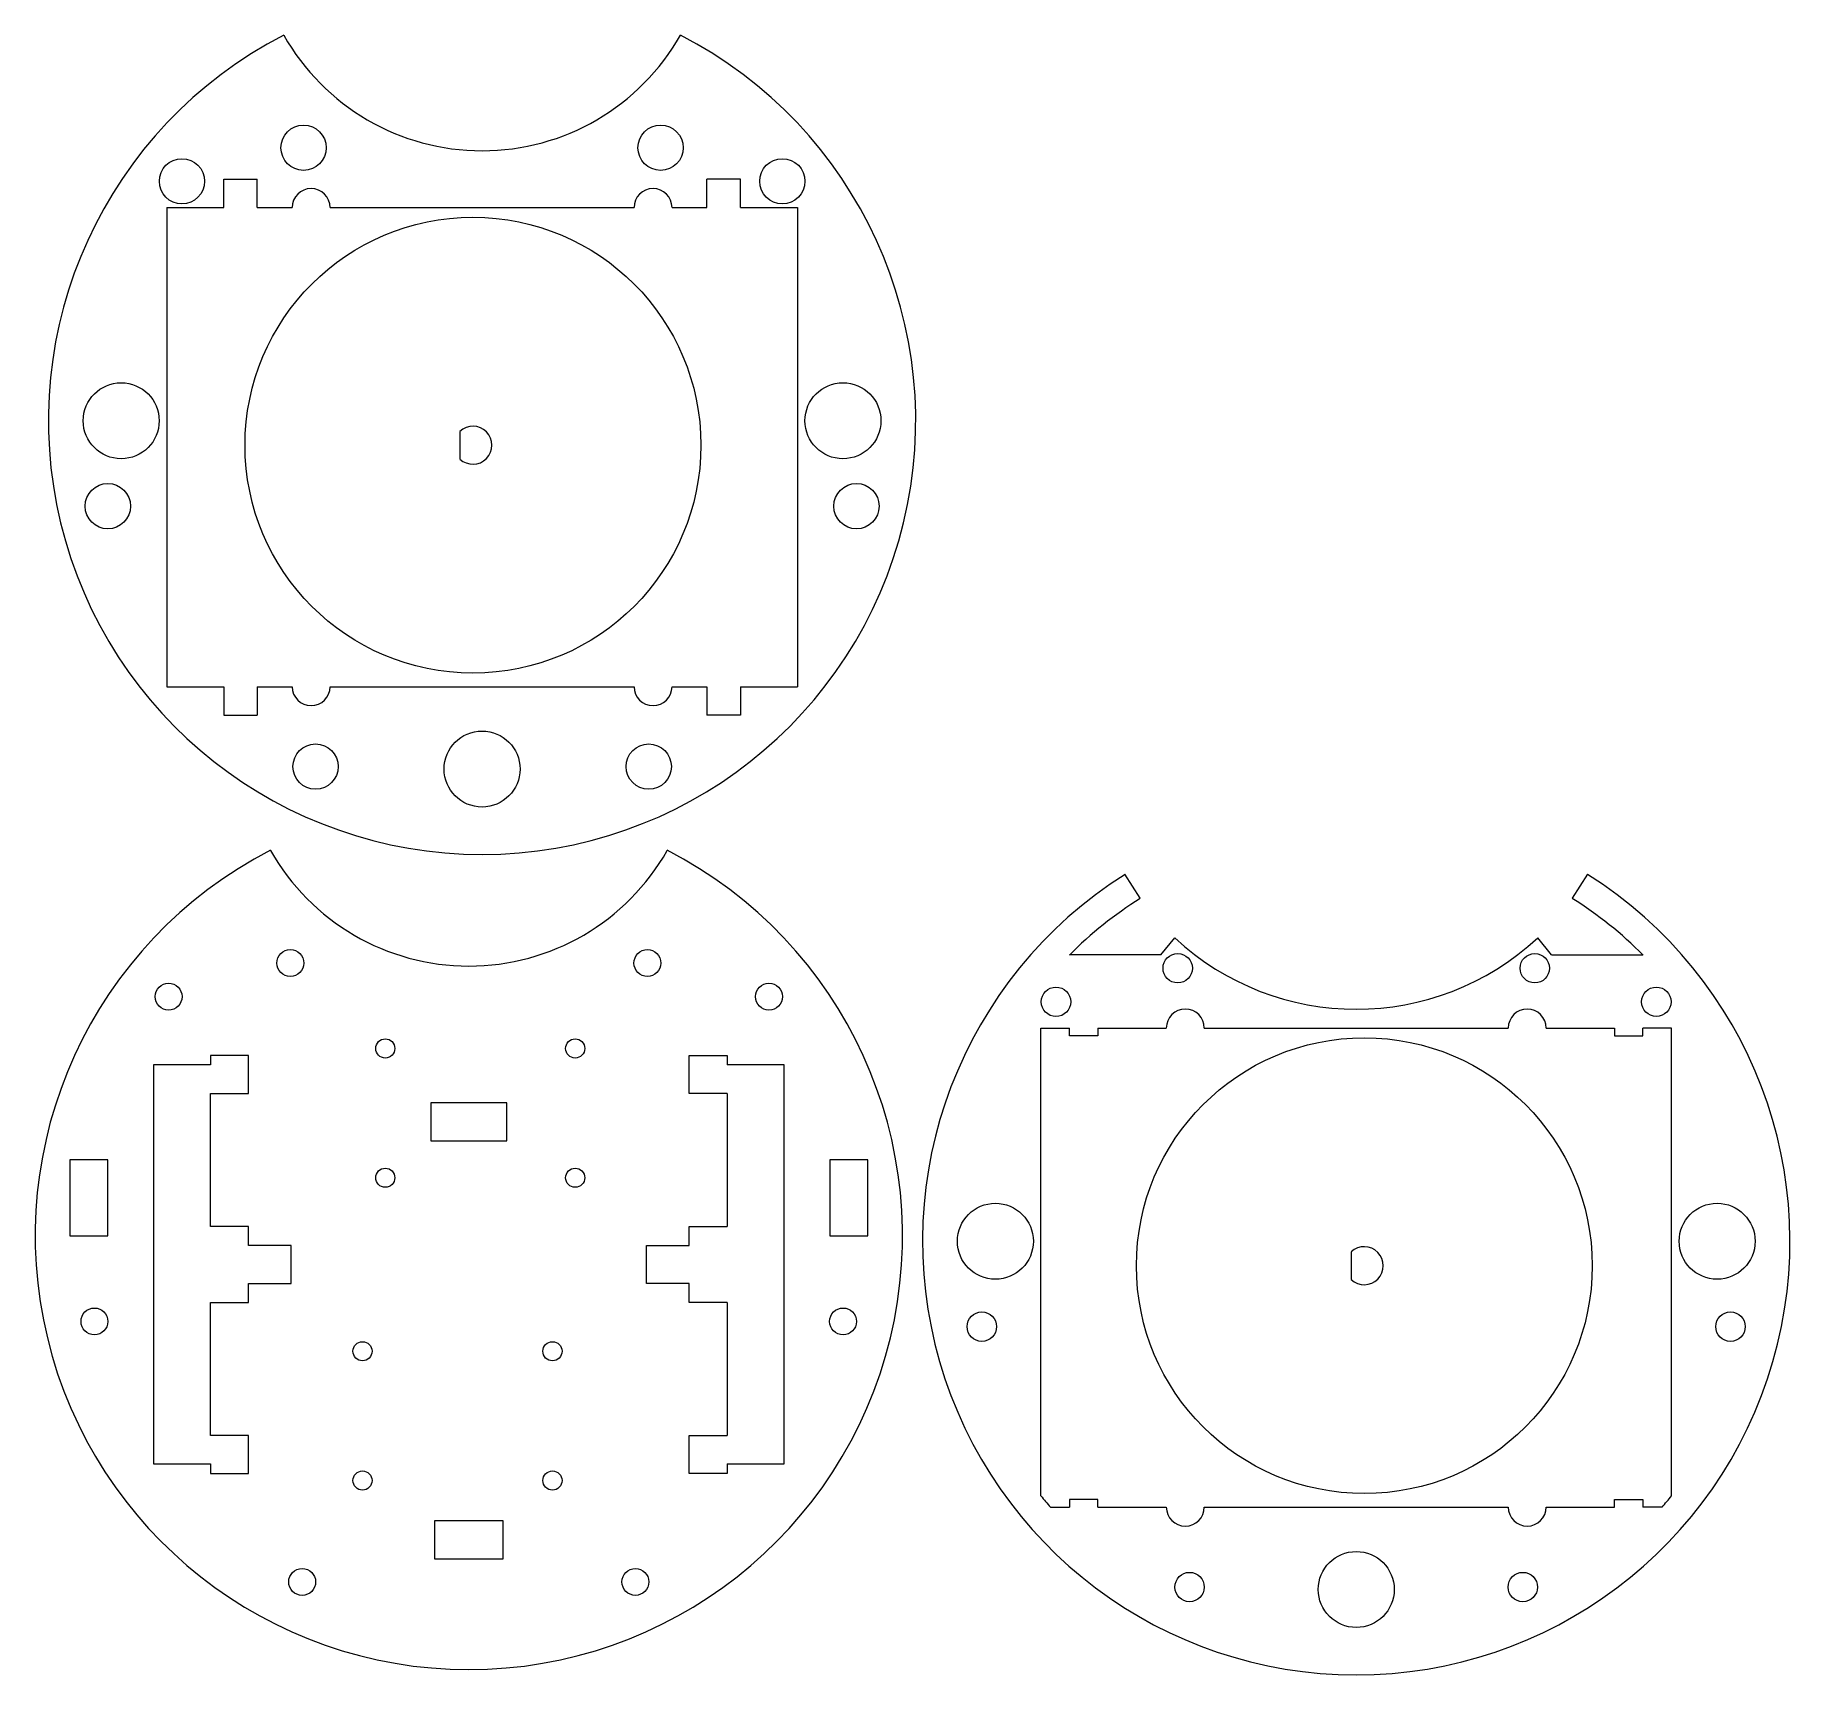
# Model space of a CAD drawing. Header units: inches. Extents: x 3 to 14.6, y -2.8 to 8.
import ezdxf

# ---------------------------------------------------------------- set-up
doc = ezdxf.new("R2010")
doc.units = ezdxf.units.IN
doc.header["$MEASUREMENT"] = 0

msp = doc.modelspace()

# ---------------------------------------------------------------- linework, layer by layer
at = {"color": 1, "lineweight": 5}
for p, q in [((4.267, 6.891), (4.267, 7.079)), ((4.267, 7.079), (4.487, 7.079)), ((4.487, 6.891), (4.487, 7.079)), ((7.447, 6.891), (7.447, 7.079)), ((7.667, 7.079), (7.447, 7.079)), ((7.667, 6.891), (7.667, 7.079)), ((3.892, 6.891), (3.892, 3.738)), ((3.892, 6.891), (4.267, 6.891)), ((4.487, 6.891), (4.717, 6.891)), ((4.967, 6.891), (6.967, 6.891)), ((7.217, 6.891), (7.447, 6.891)), ((7.667, 6.891), (8.042, 6.891)), ((8.042, 6.891), (8.042, 3.738)), ((5.821, 5.418), (5.821, 5.237)), ((3.892, 3.738), (4.267, 3.738)), ((4.267, 3.738), (4.267, 3.551)), ((4.487, 3.738), (4.717, 3.738)), ((4.487, 3.738), (4.487, 3.551)), ((4.967, 3.738), (6.967, 3.738)), ((7.217, 3.738), (7.447, 3.738)), ((7.447, 3.738), (7.447, 3.551)), ((7.667, 3.738), (8.042, 3.738)), ((7.667, 3.738), (7.667, 3.551)), ((4.267, 3.551), (4.487, 3.551)), ((7.667, 3.551), (7.447, 3.551)), ((10.298, 2.345), (10.198, 2.503)), ((13.241, 2.503), (13.141, 2.345)), ((10.435, 1.972), (10.525, 2.086)), ((13.004, 1.972), (12.914, 2.086)), ((10.435, 1.972), (9.832, 1.972)), ((13.004, 1.972), (13.607, 1.972)), ((9.645, -1.587), (9.645, 1.491)), ((9.645, 1.491), (9.832, 1.491)), ((9.832, 1.441), (9.832, 1.491)), ((10.02, 1.441), (9.832, 1.441)), ((10.02, 1.491), (10.02, 1.441)), ((10.02, 1.491), (10.47, 1.491)), ((10.72, 1.491), (12.72, 1.491)), ((12.97, 1.491), (13.42, 1.491)), ((13.42, 1.491), (13.42, 1.441)), ((13.42, 1.441), (13.607, 1.441)), ((13.607, 1.441), (13.607, 1.491)), ((13.795, 1.491), (13.607, 1.491)), ((13.795, -1.587), (13.795, 1.491)), ((4.18, 1.31), (4.18, 1.248)), ((4.43, 1.31), (4.18, 1.31)), ((4.43, 1.06), (4.43, 1.31)), ((7.33, 1.06), (7.33, 1.31)), ((7.33, 1.31), (7.58, 1.31)), ((7.58, 1.31), (7.58, 1.248)), ((3.805, 1.248), (3.805, -1.377)), ((4.18, 1.248), (3.805, 1.248)), ((7.955, 1.248), (7.58, 1.248)), ((7.955, -1.377), (7.955, 1.248)), ((4.18, 1.06), (4.43, 1.06)), ((4.18, 0.185), (4.18, 1.06)), ((7.58, 1.06), (7.33, 1.06)), ((7.58, 1.06), (7.58, 0.185)), ((5.63, 0.998), (5.63, 0.748)), ((6.13, 0.998), (5.63, 0.998)), ((6.13, 0.748), (6.13, 0.998)), ((5.63, 0.748), (6.13, 0.748)), ((3.255, 0.623), (3.255, 0.123)), ((3.505, 0.623), (3.255, 0.623)), ((3.505, 0.123), (3.505, 0.623)), ((8.505, 0.623), (8.255, 0.623)), ((8.255, 0.623), (8.255, 0.123)), ((8.505, 0.123), (8.505, 0.623)), ((3.255, 0.123), (3.505, 0.123)), ((4.43, 0.185), (4.18, 0.185)), ((4.43, 0.06), (4.43, 0.185)), ((7.33, 0.06), (7.33, 0.185)), ((7.33, 0.185), (7.58, 0.185)), ((8.255, 0.123), (8.505, 0.123)), ((4.71, 0.06), (4.43, 0.06)), ((4.71, -0.19), (4.71, 0.06)), ((7.05, -0.19), (7.05, 0.06)), ((7.05, 0.06), (7.33, 0.06)), ((11.687, 0.017), (11.687, -0.164)), ((4.43, -0.19), (4.71, -0.19)), ((4.43, -0.315), (4.43, -0.19)), ((7.33, -0.19), (7.05, -0.19)), ((7.33, -0.315), (7.33, -0.19)), ((4.18, -0.315), (4.43, -0.315)), ((4.18, -1.19), (4.18, -0.315)), ((7.58, -0.315), (7.33, -0.315)), ((7.58, -0.315), (7.58, -1.19)), ((4.43, -1.19), (4.18, -1.19)), ((4.43, -1.44), (4.43, -1.19)), ((7.33, -1.44), (7.33, -1.19)), ((7.33, -1.19), (7.58, -1.19)), ((3.805, -1.377), (4.18, -1.377)), ((4.18, -1.377), (4.18, -1.44)), ((7.58, -1.377), (7.955, -1.377)), ((7.58, -1.377), (7.58, -1.44)), ((4.18, -1.44), (4.43, -1.44)), ((7.58, -1.44), (7.33, -1.44)), ((10.02, -1.612), (9.832, -1.612)), ((9.832, -1.612), (9.832, -1.662)), ((10.02, -1.662), (10.02, -1.612)), ((13.42, -1.612), (13.607, -1.612)), ((13.42, -1.662), (13.42, -1.612)), ((13.607, -1.612), (13.607, -1.662)), ((9.707, -1.662), (9.832, -1.662)), ((10.02, -1.662), (10.47, -1.662)), ((10.72, -1.662), (12.72, -1.662)), ((12.97, -1.662), (13.42, -1.662)), ((13.732, -1.662), (13.607, -1.662)), ((5.654, -1.752), (5.654, -2.002)), ((6.106, -1.752), (5.654, -1.752)), ((6.106, -2.002), (6.106, -1.752)), ((5.654, -2.002), (6.106, -2.002))]:
    msp.add_line(p, q, dxfattribs=at)
for centre, radius in [((4.792, 7.285), 0.149), ((7.142, 7.285), 0.149), ((3.992, 7.064), 0.149), ((7.943, 7.064), 0.149), ((5.907, 5.327), 1.5), ((3.592, 5.488), 0.25), ((8.342, 5.488), 0.25), ((3.504, 4.926), 0.149), ((8.431, 4.926), 0.149), ((4.871, 3.212), 0.149), ((5.967, 3.196), 0.25), ((7.064, 3.212), 0.149), ((4.705, 1.919), 0.0885), ((7.055, 1.919), 0.0885), ((10.545, 1.885), 0.0967), ((12.895, 1.885), 0.0967), ((3.904, 1.698), 0.0885), ((7.855, 1.698), 0.0885), ((9.744, 1.664), 0.0968), ((13.695, 1.664), 0.0967), ((5.33, 1.357), 0.063), ((6.58, 1.357), 0.063), ((11.773, -0.073), 1.5), ((5.33, 0.506), 0.063), ((6.58, 0.506), 0.063), ((9.345, 0.088), 0.25), ((14.095, 0.088), 0.25), ((3.416, -0.44), 0.0885), ((8.343, -0.44), 0.0885), ((9.256, -0.474), 0.0968), ((14.183, -0.474), 0.0968), ((5.18, -0.636), 0.063), ((6.43, -0.636), 0.063), ((5.18, -1.487), 0.063), ((6.43, -1.487), 0.063), ((11.72, -2.204), 0.25), ((4.783, -2.154), 0.0885), ((6.976, -2.154), 0.0885), ((10.623, -2.188), 0.0968), ((12.816, -2.188), 0.0968)]:
    msp.add_circle(centre, radius, dxfattribs=at)
for centre, radius, start, end in [((5.967, 5.488), 2.854, 117.2186, 62.7814), ((5.967, 8.765), 1.5, 209.5, 330.5), ((4.842, 6.891), 0.125, 0, 180), ((7.092, 6.891), 0.125, 0, 180), ((5.907, 5.327), 0.125, 226.528, 133.472), ((4.842, 3.738), 0.125, 180, 0), ((7.092, 3.738), 0.125, 180, 0), ((5.88, 0.123), 2.854, 117.2186, 62.7814), ((5.88, 3.399), 1.5, 209.5, 330.5), ((11.72, 0.088), 2.854, 122.2129, 57.7871), ((11.72, 0.088), 2.667, 122.2129, 135.0656), ((11.72, 0.088), 2.667, 44.9344, 57.7871), ((11.72, 3.365), 1.75, 226.9716, 313.0284), ((10.595, 1.491), 0.125, 0, 180), ((12.845, 1.491), 0.125, 0, 180), ((11.773, -0.073), 0.125, 226.528, 133.472), ((11.72, 0.088), 2.667, 218.9151, 221.0114), ((11.72, 0.088), 2.667, 318.9886, 321.0849), ((10.595, -1.662), 0.125, 180, 0), ((12.845, -1.662), 0.125, 180, 0)]:
    msp.add_arc(centre, radius, start, end, dxfattribs=at)

doc.saveas('drawing.dxf')
